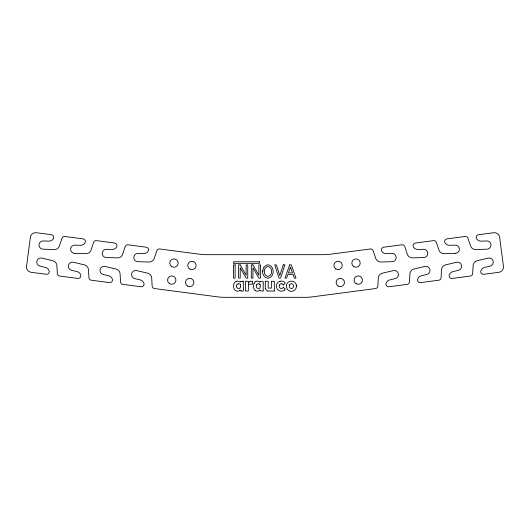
<?xml version="1.0" encoding="UTF-8"?>
<svg xmlns="http://www.w3.org/2000/svg" width="530" height="530" viewBox="0 0 530 530"><rect width="100%" height="100%" fill="white"/><g stroke="black" fill="none" stroke-linecap="round" stroke-linejoin="round"><path stroke-width="0.79" d="M243.349 289.433L243.283 281.271M243.349 289.546L243.29 291.023L241.892 291.03M286.339 285.624L286.419 287.187A5.061 5.061 0 0 0 296.462 286.154M283.232 287.326L282.94 287.783A1.941 1.941 0 0 1 281.98 288.406L281.569 288.492A2.067 2.067 0 0 1 279.495 287.386A2.822 2.822 0 0 1 279.363 285.219M256.752 284.67L256.606 284.895A2.617 2.617 0 0 0 256.341 286.591A2.259 2.259 0 0 0 257.03 287.956A2.292 2.292 0 0 0 258.6 288.492L258.859 288.486A1.915 1.915 0 0 0 259.978 287.969L260.237 285.995M248.464 282.993L250.107 281.344M283.292 285.06L284.829 283.537M285.206 283.159L284.385 282.099A5.154 5.154 0 0 0 280.469 281.185L280.052 281.271M260.409 281.675L260.753 281.337M240.335 281.92L240.607 281.655A7.46 7.46 0 0 0 240.779 281.47L242.349 281.271M240.249 282.013L238.454 281.231A3.047 3.047 0 0 0 237.314 281.112L236.115 281.443M260.237 281.847L259.813 282.119M284.584 290.049L285.325 289.281L283.285 287.247M239.991 290.162L239.852 290.288A3.664 3.664 0 0 1 239.626 290.46M248.345 283.093L248.338 281.278L245.403 281.278L245.403 291.023L248.338 291.023L248.411 284.179M259.925 290.109L259.508 290.42A5.015 5.015 0 0 1 259.11 290.692L258.613 290.937A3.306 3.306 0 0 1 256.036 290.904L255.109 290.308M238.288 283.835L238.162 283.861A2.074 2.074 0 0 0 236.877 284.723M455.263 253.36L444.127 253.691A5.313 5.313 0 0 1 438.919 250.041L436.422 242.442A2.657 2.657 0 0 0 433.547 240.64L415.321 243.045A2.657 2.657 0 0 0 413.493 247.205A5.313 5.313 0 0 0 417.998 249.458L423.669 249.292A4.121 4.121 0 0 1 427.776 253.413A4.121 4.121 0 0 1 423.662 257.527L412.519 257.858A5.313 5.313 0 0 1 407.312 254.208L404.814 246.609A2.657 2.657 0 0 0 401.945 244.807L383.713 247.205A2.657 2.657 0 0 0 381.885 251.366A5.313 5.313 0 0 0 386.397 253.625L392.061 253.453A4.121 4.121 0 0 1 396.175 257.58A4.121 4.121 0 0 1 392.054 261.694L380.911 262.019A5.313 5.313 0 0 1 375.71 258.368L373.206 250.769A2.657 2.657 0 0 0 370.337 248.968L330.495 254.215A53.133 53.133 0 0 1 323.558 254.672L206.442 254.672A53.133 53.133 0 0 1 199.505 254.215L159.662 248.968A2.657 2.657 0 0 0 156.794 250.769L154.29 258.368A5.313 5.313 0 0 1 149.089 262.019L137.946 261.688A4.121 4.121 0 0 1 133.825 257.58A4.121 4.121 0 0 1 137.939 253.453L143.603 253.625A5.313 5.313 0 0 0 148.115 251.366A2.657 2.657 0 0 0 146.287 247.205L128.055 244.807A2.657 2.657 0 0 0 125.186 246.609L122.688 254.208A5.313 5.313 0 0 1 117.481 257.858L106.338 257.527A4.121 4.121 0 0 1 102.224 253.413A4.121 4.121 0 0 1 106.331 249.292L112.002 249.458A5.313 5.313 0 0 0 116.507 247.205A2.657 2.657 0 0 0 114.679 243.045L96.453 240.64A2.657 2.657 0 0 0 93.578 242.442L91.08 250.041A5.313 5.313 0 0 1 85.873 253.691L74.737 253.36M250.253 281.271L252.519 281.271M260.899 281.271L262.244 281.271M242.468 281.271L243.19 281.271M265.272 281.278L268.213 281.278L268.213 288.095L271.38 288.095L271.38 281.278L274.328 281.278L274.328 291.03M248.55 284.179L252.552 284.166L252.598 281.404M274.195 291.03L267.57 291.03M261.575 291.03L263.092 291.03M241.627 291.03L241.097 291.03M281.814 283.841L281.158 283.795A2.067 2.067 0 0 0 279.383 285.226M267.451 290.983L265.338 288.87M259.7 282.026L258.806 281.43A3.319 3.319 0 0 0 255.851 281.476M259.978 284.332L259.879 284.246A2.04 2.04 0 0 0 259.687 284.1M260.018 284.371L260.243 284.855A10.275 10.275 0 0 0 260.237 285.133L260.23 285.683M240.872 290.91L240.15 290.188M260.76 290.963L259.978 290.195M240.348 284.55L240.275 284.471A2.676 2.676 0 0 0 239.931 284.146A2.193 2.193 0 0 0 238.295 283.855M283.232 284.948L283.066 284.67A2.034 2.034 0 0 0 281.814 283.835M263.178 281.344L263.178 283.02M240.408 284.729L240.408 286.763M240.408 286.849L240.143 287.962A1.908 1.908 0 0 1 239.03 288.486L238.778 288.505A2.305 2.305 0 0 1 236.459 286.604M263.178 283.265L263.178 290.831M265.272 281.39L265.272 288.698M74.737 253.367A4.121 4.121 0 0 1 70.616 249.252A4.121 4.121 0 0 1 74.73 245.132L80.394 245.297A5.313 5.313 0 0 0 84.899 243.038A2.657 2.657 0 0 0 83.071 238.878L64.846 236.479A2.657 2.657 0 0 0 61.977 238.281L59.479 245.88A5.313 5.313 0 0 1 54.272 249.531L43.129 249.199A4.121 4.121 0 0 1 39.015 245.092A4.121 4.121 0 0 1 43.122 240.965L48.793 241.137A5.313 5.313 0 0 0 53.298 238.878A2.657 2.657 0 0 0 51.47 234.717L36.325 232.723A5.313 5.313 0 0 0 30.362 237.294L26.54 266.332A5.313 5.313 0 0 0 31.118 272.294L46.256 274.288A2.657 2.657 0 0 0 49.098 270.744A5.313 5.313 0 0 0 45.335 267.398L39.816 266.093A4.121 4.121 0 0 1 36.908 261.045A4.121 4.121 0 0 1 41.956 258.136L52.801 260.707A5.313 5.313 0 0 1 56.882 265.576L57.333 273.566A2.657 2.657 0 0 0 59.638 276.05L77.864 278.449A2.657 2.657 0 0 0 80.706 274.904A5.313 5.313 0 0 0 76.936 271.559L71.417 270.254A4.121 4.121 0 0 1 68.516 265.205A4.121 4.121 0 0 1 73.557 262.297L84.403 264.868A5.313 5.313 0 0 1 88.483 269.737L88.934 277.727A2.657 2.657 0 0 0 91.239 280.211L109.472 282.616A2.657 2.657 0 0 0 112.314 279.072A5.313 5.313 0 0 0 108.544 275.719L103.025 274.414A4.121 4.121 0 0 1 100.124 269.366A4.121 4.121 0 0 1 105.165 266.457L116.01 269.028A5.313 5.313 0 0 1 120.091 273.904L120.542 281.894A2.657 2.657 0 0 0 122.847 284.378L141.079 286.776A2.657 2.657 0 0 0 143.922 283.232A5.313 5.313 0 0 0 140.152 279.88L134.633 278.575A4.121 4.121 0 0 1 131.725 273.526A4.121 4.121 0 0 1 136.773 270.618L147.618 273.188A5.313 5.313 0 0 1 151.699 278.065L152.15 286.054A2.657 2.657 0 0 0 154.455 288.539L217.671 296.866A53.133 53.133 0 0 0 224.607 297.323L305.393 297.323A53.133 53.133 0 0 0 312.329 296.866L375.545 288.539A2.657 2.657 0 0 0 377.85 286.054L378.301 278.065A5.313 5.313 0 0 1 382.382 273.188L393.233 270.625A4.121 4.121 0 0 1 398.275 273.526A4.121 4.121 0 0 1 395.367 278.575L389.848 279.88A5.313 5.313 0 0 0 386.078 283.232A2.657 2.657 0 0 0 388.921 286.776L407.153 284.378A2.657 2.657 0 0 0 409.458 281.894L409.909 273.904A5.313 5.313 0 0 1 413.99 269.028L424.835 266.464A4.121 4.121 0 0 1 429.876 269.366A4.121 4.121 0 0 1 426.975 274.414L421.456 275.719A5.313 5.313 0 0 0 417.686 279.072A2.657 2.657 0 0 0 420.529 282.616L438.76 280.211A2.657 2.657 0 0 0 441.066 277.727L441.517 269.737A5.313 5.313 0 0 1 445.598 264.868L456.443 262.304A4.121 4.121 0 0 1 461.484 265.205A4.121 4.121 0 0 1 458.583 270.254L453.064 271.559A5.313 5.313 0 0 0 449.294 274.904A2.657 2.657 0 0 0 452.136 278.449L470.362 276.05A2.657 2.657 0 0 0 472.667 273.566L473.118 265.576A5.313 5.313 0 0 1 477.199 260.707L488.05 258.143A4.121 4.121 0 0 1 493.092 261.045A4.121 4.121 0 0 1 490.184 266.093L484.665 267.398A5.313 5.313 0 0 0 480.902 270.744A2.657 2.657 0 0 0 483.744 274.288L498.882 272.294A5.313 5.313 0 0 0 503.46 266.332L499.638 237.294A5.313 5.313 0 0 0 493.675 232.723L478.53 234.717A2.657 2.657 0 0 0 476.702 238.878A5.313 5.313 0 0 0 481.207 241.137L486.878 240.965A4.121 4.121 0 0 1 490.985 245.092A4.121 4.121 0 0 1 486.871 249.206L475.728 249.531A5.313 5.313 0 0 1 470.521 245.88L468.023 238.281A2.657 2.657 0 0 0 465.154 236.479L446.929 238.878A2.657 2.657 0 0 0 445.101 243.038A5.313 5.313 0 0 0 449.606 245.297L455.27 245.132A4.121 4.121 0 0 1 459.384 249.252A4.121 4.121 0 0 1 455.263 253.367M239.653 290.5A3.465 3.465 0 0 1 235.36 290.413A4.869 4.869 0 0 1 233.783 287.876L233.544 286.677A5.856 5.856 0 0 1 234.002 283.782L234.273 283.225A4.147 4.147 0 0 1 236.095 281.41M236.512 286.591A2.597 2.597 0 0 1 236.797 284.822M255.062 290.354A5.678 5.678 0 0 1 254.128 283.523M254.002 283.451A4.406 4.406 0 0 1 255.844 281.456M259.7 284.073A2.252 2.252 0 0 0 257.991 283.881A2.087 2.087 0 0 0 256.745 284.663M284.59 290.056A5.128 5.128 0 0 1 279.515 290.831A5.048 5.048 0 0 1 276.269 285.995A5.015 5.015 0 0 1 280.059 281.291M286.313 285.617A5.068 5.068 0 0 1 291.917 281.152A5.048 5.048 0 0 1 296.383 285.133M296.31 285.173A5.068 5.068 0 0 1 296.416 286.193M264.092 271.055L264.914 274.56L267.166 276.276A3.001 3.001 0 0 0 268.551 276.276C272.678 275.05 272.672 267.941 268.551 266.716A3.001 3.001 0 0 0 267.16 266.716L265.172 268.054L264.092 271.055M262.562 270.903C262.304 273.825 263.834 277.25 266.881 277.998A4.359 4.359 0 0 0 268.829 277.998C274.619 276.428 274.619 266.563 268.829 264.993A4.359 4.359 0 0 0 266.881 264.993L264.079 266.822L262.562 270.903M283.232 264.881L279.807 275.58L276.382 264.881L274.759 264.881L278.999 278.104L280.615 278.104L284.849 264.881L283.232 264.881M289.671 264.881L284.994 278.104L286.611 278.104L287.863 274.566L293.103 274.566L294.355 278.104L295.972 278.104L291.295 264.881L289.671 264.881M290.486 267.166L288.439 272.943L292.527 272.943L290.486 267.166M289.519 284.961L289.453 285.113A2.816 2.816 0 0 0 289.327 286.776A2.63 2.63 0 0 0 289.433 287.134L289.585 287.452A2.04 2.04 0 0 0 291.189 288.499L291.917 288.446A1.881 1.881 0 0 0 292.759 288.022L293.136 287.578A2.763 2.763 0 0 0 293.468 285.531L293.375 285.153A2.1 2.1 0 0 0 291.599 283.795A2.299 2.299 0 0 0 291.083 283.815A2.074 2.074 0 0 0 289.512 284.961M259.448 261.767L233.518 261.767L233.518 263.357L259.448 263.357L259.448 261.767M235.135 264.881L233.518 264.881L233.518 278.104L235.135 278.104L235.135 264.881M240.196 264.881L238.579 264.881L238.579 278.104L240.196 278.104L240.196 267.716L246.125 278.104L247.742 278.104L247.742 264.881L246.125 264.881L246.125 275.275L240.196 264.881M252.949 264.881L251.333 264.881L251.333 278.104L252.949 278.104L252.949 267.716L258.878 278.104L260.495 278.104L260.495 264.881L258.878 264.881L258.878 275.275L252.949 264.881M338.166 286.054A4.167 4.167 0 0 0 344.48 282.55A4.167 4.167 0 0 0 338.286 278.833A4.167 4.167 0 0 0 338.166 286.054M356.12 283.683A4.167 4.167 0 0 0 362.434 280.178A4.167 4.167 0 0 0 356.24 276.461A4.167 4.167 0 0 0 356.12 283.683M335.662 268.849A4.167 4.167 0 0 0 342.214 265.815A4.167 4.167 0 0 0 336.311 261.654A4.167 4.167 0 0 0 335.662 268.849M353.934 266.689A4.167 4.167 0 0 0 360.188 263.079A4.167 4.167 0 0 0 353.934 259.468A4.167 4.167 0 0 0 353.934 266.689M187.328 285.915A4.167 4.167 0 0 0 193.847 282.808A4.167 4.167 0 0 0 187.898 278.714A4.167 4.167 0 0 0 187.328 285.915M169.375 283.543A4.167 4.167 0 0 0 175.894 280.436A4.167 4.167 0 0 0 169.944 276.342A4.167 4.167 0 0 0 169.375 283.543M189.853 269.048A4.167 4.167 0 0 0 196.107 265.437A4.167 4.167 0 0 0 189.853 261.827A4.167 4.167 0 0 0 189.853 269.048M171.574 266.491A4.167 4.167 0 0 0 178.133 263.456A4.167 4.167 0 0 0 172.223 259.296A4.167 4.167 0 0 0 171.574 266.491"/></g></svg>
